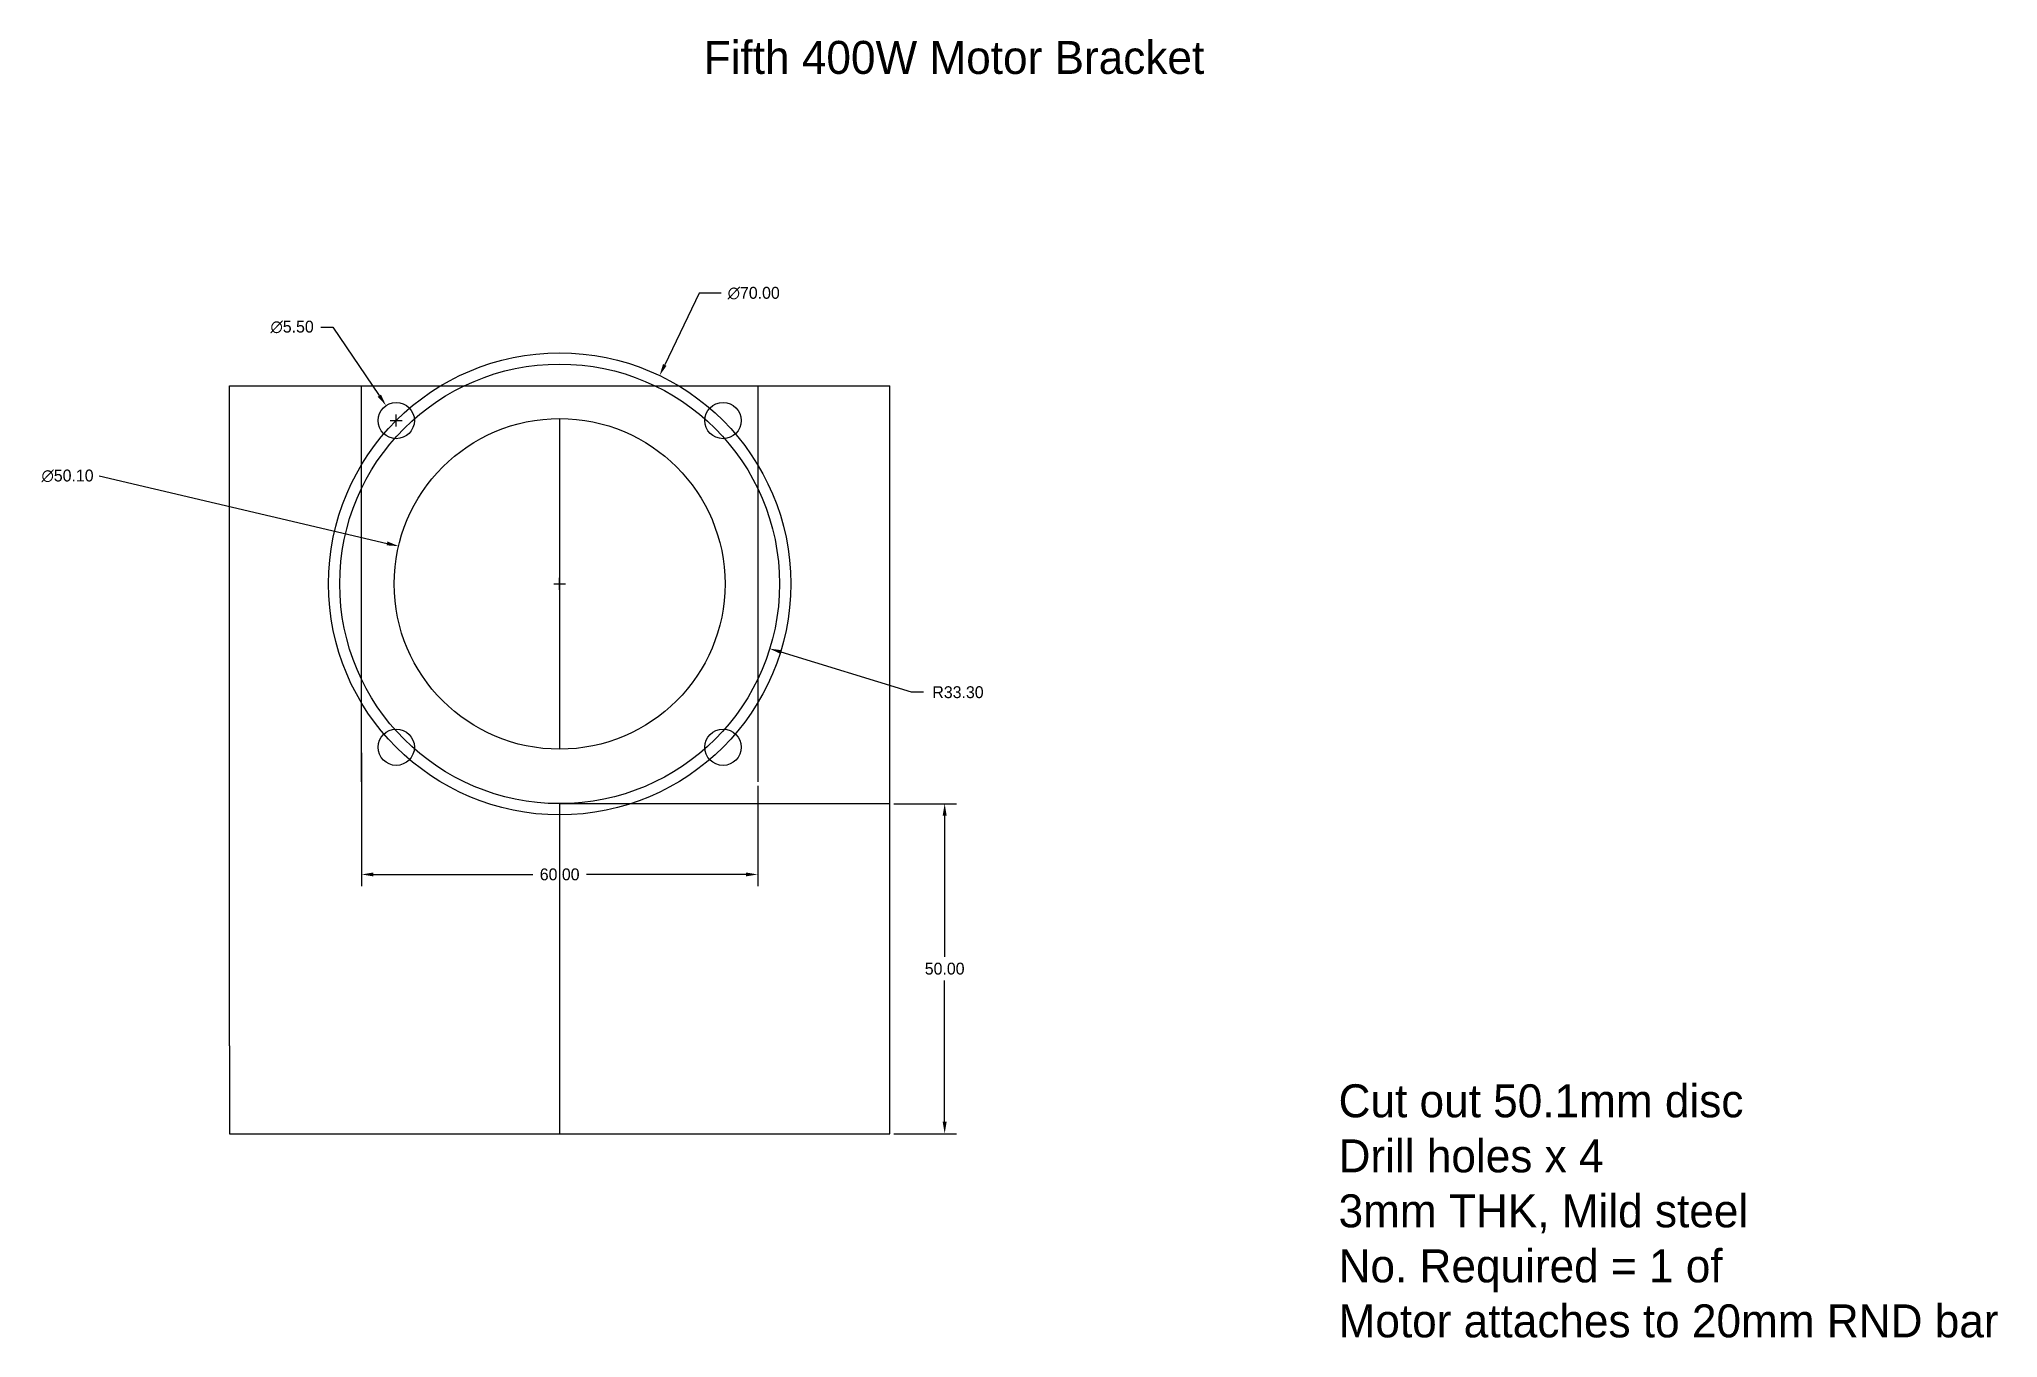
# Model space of a CAD drawing. Header units: inches. Extents: x -171 to 125, y -187 to 10.
import ezdxf

# ---------------------------------------------------------------- set-up
doc = ezdxf.new("R2010")
doc.units = ezdxf.units.IN
doc.header["$MEASUREMENT"] = 0
doc.dimstyles.get("Standard").update_dxf_attribs({"dimscale": 10, "dimtxt": 0.18, "dimasz": 0.18, "dimexe": 0.18, "dimexo": 0.0625, "dimgap": 0.09, "dimtad": 0, "dimtih": 1, "dimtoh": 1, "dimzin": 0, "dimdsep": 46, "dimtxsty": 'Standard', "dimcen": 0.09, "dimadec": 0, "dimazin": 0, "dimtfac": 1, "dimtofl": 0, "dimtmove": 0, "dimatfit": 3, "dimfxl": 1, "dimtolj": 1, "dimtzin": 0, "dimarcsym": 0})

# ---------------------------------------------------------------- blocks, each defined once
blk = doc.blocks.new('*D1')
at = {"color": 0, "lineweight": -2}
for p, q in [((-71.28, -28.27), (-76.5, -39.13)), ((-67.98, -28.27), (-71.28, -28.27)), ((-93.32, -72.31), (-91.52, -72.31)), ((-92.42, -73.21), (-92.42, -71.41))]:
    blk.add_line(p, q, dxfattribs=at)
at = {"color": 0}
blk.add_solid([(-76.77, -39), (-76.23, -39.26), (-77.28, -40.75)], dxfattribs=at)
at = {"layer": 'Defpoints', "color": 0}
for p in [(-77.28, -40.75), (-107.57, -103.86)]:
    blk.add_point(p, dxfattribs=at)
at = {"color": 0, "insert": (-63.03, -28.27), "char_height": 1.8, "attachment_point": 5}
blk.add_mtext('\\A1;∅70.00', dxfattribs=at)
blk = doc.blocks.new('*D2')
at = {"color": 0, "lineweight": -2}
for p, q in [((-128.59, -33.39), (-126.79, -33.39)), ((-126.79, -33.39), (-119.73, -43.79)), ((-117.17, -48.46), (-117.17, -46.66)), ((-118.07, -47.56), (-116.27, -47.56))]:
    blk.add_line(p, q, dxfattribs=at)
at = {"color": 0}
blk.add_solid([(-119.48, -43.62), (-119.98, -43.96), (-118.72, -45.28)], dxfattribs=at)
at = {"layer": 'Defpoints', "color": 0}
for p in [(-118.72, -45.28), (-115.63, -49.83)]:
    blk.add_point(p, dxfattribs=at)
at = {"color": 0, "insert": (-132.94, -33.39), "char_height": 1.8, "attachment_point": 5}
blk.add_mtext('\\A1;∅5.50', dxfattribs=at)
blk = doc.blocks.new('*D3')
at = {"color": 0, "lineweight": -2}
for p, q in [((-162.15, -55.95), (-118.56, -66.18)), ((-93.32, -72.31), (-91.52, -72.31)), ((-92.42, -73.21), (-92.42, -71.41))]:
    blk.add_line(p, q, dxfattribs=at)
at = {"color": 0}
blk.add_solid([(-118.5, -65.88), (-118.63, -66.47), (-116.81, -66.59)], dxfattribs=at)
at = {"layer": 'Defpoints', "color": 0}
for p in [(-116.81, -66.59), (-68.04, -78.03)]:
    blk.add_point(p, dxfattribs=at)
at = {"color": 0, "insert": (-166.95, -55.95), "char_height": 1.8, "attachment_point": 5}
blk.add_mtext('\\A1;∅50.10', dxfattribs=at)
blk = doc.blocks.new('*D4')
at = {"color": 0, "lineweight": -2}
for p, q in [((-122.42, -97.93), (-122.42, -118.13)), ((-62.42, -102.93), (-62.42, -118.13)), ((-120.62, -116.33), (-96.47, -116.33)), ((-64.22, -116.33), (-88.37, -116.33))]:
    blk.add_line(p, q, dxfattribs=at)
at = {"color": 0}
for points in [[(-120.62, -116.03), (-120.62, -116.63), (-122.42, -116.33)], [(-64.22, -116.03), (-64.22, -116.63), (-62.42, -116.33)]]:
    blk.add_solid(points, dxfattribs=at)
at = {"layer": 'Defpoints', "color": 0}
for p in [(-122.42, -97.31), (-62.42, -102.31), (-62.42, -116.33)]:
    blk.add_point(p, dxfattribs=at)
at = {"color": 0, "insert": (-92.42, -116.33), "char_height": 1.8, "attachment_point": 5}
blk.add_mtext('\\A1;60.00', dxfattribs=at)
blk = doc.blocks.new('*D12')
at = {"color": 0, "lineweight": -2}
for p, q in [((-93.32, -72.31), (-91.52, -72.31)), ((-92.42, -73.21), (-92.42, -71.41)), ((-39.14, -88.73), (-58.88, -82.65)), ((-37.34, -88.73), (-39.14, -88.73))]:
    blk.add_line(p, q, dxfattribs=at)
at = {"color": 0}
blk.add_solid([(-58.79, -82.36), (-58.97, -82.93), (-60.6, -82.12)], dxfattribs=at)
at = {"layer": 'Defpoints', "color": 0}
for p in [(-92.42, -72.31), (-60.6, -82.12)]:
    blk.add_point(p, dxfattribs=at)
at = {"color": 0, "insert": (-32.09, -88.73), "char_height": 1.8, "attachment_point": 5}
blk.add_mtext('\\A1;R33.30', dxfattribs=at)
blk = doc.blocks.new('*D13')
at = {"color": 0, "lineweight": -2}
for p, q in [((-41.8, -105.61), (-32.31, -105.61)), ((-34.11, -107.41), (-34.11, -128.81)), ((-34.11, -153.81), (-34.11, -132.41)), ((-41.8, -155.61), (-32.31, -155.61))]:
    blk.add_line(p, q, dxfattribs=at)
at = {"color": 0}
for points in [[(-34.41, -107.41), (-33.81, -107.41), (-34.11, -105.61)], [(-34.41, -153.81), (-33.81, -153.81), (-34.11, -155.61)]]:
    blk.add_solid(points, dxfattribs=at)
at = {"layer": 'Defpoints', "color": 0}
for p in [(-42.42, -105.61), (-42.42, -155.61), (-34.11, -155.61)]:
    blk.add_point(p, dxfattribs=at)
at = {"color": 0, "insert": (-34.11, -130.61), "char_height": 1.8, "attachment_point": 5}
blk.add_mtext('\\A1;50.00', dxfattribs=at)

msp = doc.modelspace()

# ---------------------------------------------------------------- linework, layer by layer
for p, q in [((-142.424, -142.306), (-142.424, -42.306)), ((-142.424, -42.306), (-122.424, -42.306)), ((-122.424, -42.306), (-62.424, -42.306)), ((-62.424, -42.306), (-42.424, -42.306)), ((-42.424, -142.306), (-42.424, -42.306)), ((-142.424, -142.306), (-142.424, -155.606)), ((-42.424, -155.606), (-42.424, -142.306)), ((-142.424, -155.606), (-42.424, -155.606))]:
    msp.add_line(p, q)
at = {"color": 5}
for p, q in [((-122.424, -102.306), (-122.424, -42.306)), ((-62.424, -42.306), (-62.424, -102.306)), ((-92.424, -47.256), (-92.424, -97.356)), ((-92.424, -105.606), (-92.424, -155.606)), ((-92.424, -105.606), (-42.424, -105.606))]:
    msp.add_line(p, q, dxfattribs=at)
for radius in [35, 33.3]:
    msp.add_circle((-92.424, -72.306), radius, dxfattribs=at)
for centre, radius in [((-117.172, -47.558), 2.75), ((-92.424, -72.306), 25.05), ((-67.675, -47.558), 2.75), ((-117.172, -97.055), 2.75), ((-67.675, -97.055), 2.75)]:
    msp.add_circle(centre, radius)

# ---------------------------------------------------------------- texts
at = {"char_height": 5, "attachment_point": 1}
for s, insert, width in [('Fifth 400W Motor Bracket', (-70.6, 9.954), 165.63835), ('Cut out 50.1mm disc\\PDrill holes x 4\\P3mm THK, Mild steel\\PNo. Required = 1 of\\PMotor attaches to 20mm RND bar', (25.548, -148.126), 195.17549)]:
    msp.add_mtext(s, dxfattribs=dict(at, insert=insert, width=width))

# ---------------------------------------------------------------- dimensions: what is measured, and where the dimension line sits
at = {"color": 5}
for p1, p2, picture, middle in [((-107.572, -103.858), (-77.275, -40.754), '*D1', (-63.03, -28.267)), ((-115.628, -49.833), (-118.716, -45.282), '*D2', (-132.937, -33.387)), ((-68.035, -78.026), (-116.812, -66.587), '*D3', (-162.153, -55.954))]:
    dim = msp.add_diameter_dim_2p(p1=p1, p2=p2, dimstyle='Standard', dxfattribs=at)
    dim.commit()
    dim.dimension.update_dxf_attribs({"geometry": picture, "text_midpoint": middle, "dimtype": 163})
dim = msp.add_radius_dim(center=(-92.424, -72.306), mpoint=(-60.601, -82.115), dimstyle='Standard', dxfattribs=at)
dim.commit()
dim.dimension.update_dxf_attribs({"geometry": '*D12', "text_midpoint": (-32.086, -88.732), "dimtype": 164})
dim = msp.add_linear_dim(base=(-62.424, -116.33), p1=(-122.424, -97.306), p2=(-62.424, -102.306), dimstyle='Standard', dxfattribs=at)
dim.commit()
dim.dimension.update_dxf_attribs({"geometry": '*D4', "text_midpoint": (-92.424, -116.33)})
dim = msp.add_linear_dim(base=(-34.108, -155.606), p1=(-42.424, -105.606), p2=(-42.424, -155.606), angle=90, dimstyle='Standard', dxfattribs=at)
dim.commit()
dim.dimension.update_dxf_attribs({"geometry": '*D13', "text_midpoint": (-34.108, -130.606), "dimtype": 160})

doc.saveas('drawing.dxf')
